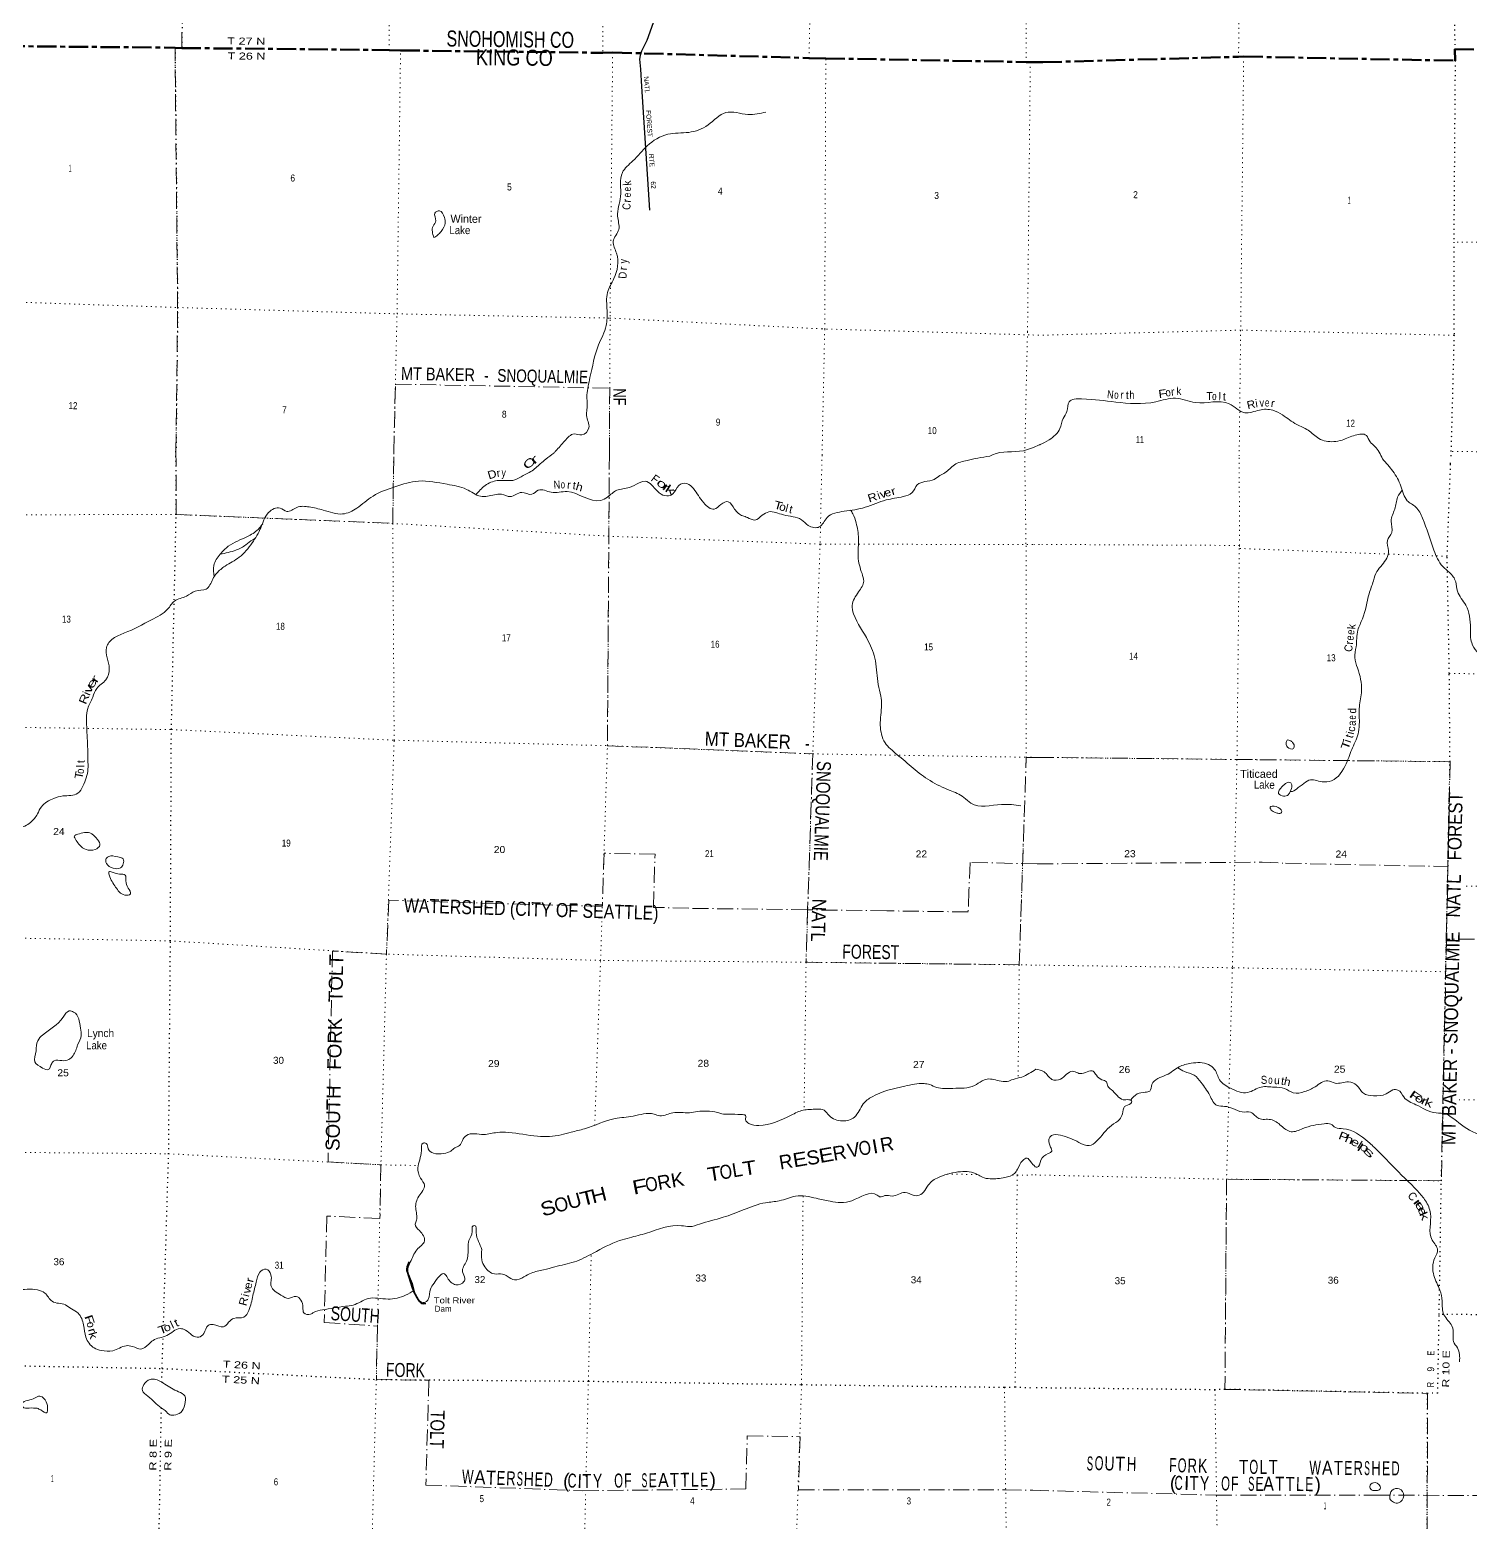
# Model space of a CAD drawing. Header units: feet. Extents: x -248627 to 3, y 0 to 184934.
# Drawn here: x -180004 to -144016, y 65658 to 102951 of the extents above; entities that cross this region are included whole.
import ezdxf
from ezdxf.enums import TextEntityAlignment as Align

# ---------------------------------------------------------------- set-up
doc = ezdxf.new("R2010")
doc.units = ezdxf.units.FT
doc.header["$LTSCALE"] = 80
for name, pattern in [('DOT_DASHED', [7.7, 5, -1.2, 0.3, -1.2]), ('DOTTED', [1.5, 0.3, -1.2]), ('LONG_DASH_SHORT_DASH', [9.9, 6, -1.2, 1.5, -1.2])]:
    doc.linetypes.add(name, pattern=pattern)
for name, color, linetype, lineweight in [('11', 7, 'LONG_DASH_SHORT_DASH', 60), ('29', 7, 'Continuous', 25), ('30', 7, 'Continuous', 13), ('39', 7, 'Continuous', 13), ('41', 7, 'Continuous', 13), ('42', 7, 'Continuous', 25), ('44', 7, 'DOT_DASHED', 13), ('6', 7, 'DOTTED', 25), ('7', 7, 'DOTTED', 13)]:
    doc.layers.add(name, color=color, linetype=linetype, lineweight=lineweight)
doc.layers.add('12', color=7, linetype='Continuous')

msp = doc.modelspace()

# ---------------------------------------------------------------- linework, layer by layer
at = {"layer": '11'}
for points in [[(-185631.5, 102551.36), (-181591.66, 102565.33), (-181403.19, 102552.95), (-176375.98, 102503.39), (-176208.43, 102496.48), (-171029.37, 102445.43), (-170741.37, 102437.33), (-165688.03, 102376.99), (-165441.86, 102385.08), (-160535.51, 102247.3), (-160116.6, 102237.91), (-155110.53, 102146.48), (-155005.8, 102145.45), (-154694.67, 102141.11)], [(-154694.67, 102141.11), (-149800.83, 102278.96), (-149674.48, 102282.89), (-144390.8, 102180.65), (-144399.48, 102468.93), (-138668.28, 102388.23), (-138336.82, 102369.05), (-133321.17, 102327.25), (-133015.89, 102329.31), (-127974.03, 102271.51), (-127410.9, 102265.64), (-123753.78, 102369.99)]]:
    msp.add_lwpolyline(points, dxfattribs=at)
at = {"layer": '29'}
msp.add_lwpolyline([(-164429.28, 103123.56), (-164590.41, 102686.5), (-164721.93, 102416.73), (-164752.89, 102307.81), (-164766.91, 102220.39), (-164748.65, 101967.68), (-164719.42, 101532.71), (-164519.27, 98445.73)], dxfattribs=at)
at = {"layer": '39'}
for points in [[(-161609.98, 100895.61), (-162060.62, 100836.93), (-162615.51, 100884.48), (-163056.83, 100573.25), (-163539.46, 100388.65), (-164063.37, 100341.22), (-164577.9, 100051.74), (-164935.71, 99676.56), (-165198.89, 99384.61), (-165243.5, 98785.44), (-165319.06, 98291.76), (-165289.12, 97965.36), (-165426.66, 97661.65), (-165344.21, 97366.29), (-165409.92, 96735.76), (-165568.6, 96390.18), (-165581.13, 95937.96), (-165603.79, 95559.48), (-165794.51, 95077.46), (-166007.71, 94259.03), (-166082.98, 93828.47), (-166084.65, 93460.3), (-166095.79, 93313.14), (-166034.34, 93007.47), (-166213.2, 92830.4), (-166401.62, 92853.29), (-166638.09, 92676.79), (-166864.41, 92426.55), (-166914.61, 92373.04)], [(-169909.01, 97758.43), (-169928.67, 98042.65), (-169859.97, 98178.73), (-169885.3, 98368.33), (-169769.8, 98430.31), (-169644.89, 98260.77), (-169624.56, 98123.81), (-169730.25, 97914.46), (-169814.47, 97820.62), (-169909.01, 97758.43)], [(-154760.45, 92585.16), (-154535.9, 92705.95), (-154265.84, 92988.43), (-154185.28, 93239.09), (-154089.4, 93416.24), (-154035.23, 93656.7), (-153724.24, 93726.81), (-152872.09, 93649.81), (-151872.03, 93655.11), (-151376.71, 93744.26), (-150877.4, 93634.26), (-150035.47, 93604.53), (-149647.42, 93380.42), (-149278.55, 93449.93), (-148946.98, 93446.47), (-148705.63, 93328.68), (-148349.26, 93089.18), (-148065.97, 92944.76), (-147793.61, 92737.57), (-147425.67, 92660.38), (-147214.89, 92700.1), (-146887.78, 92822.44), (-146608.88, 92814.3), (-146515.15, 92656.13), (-146394.85, 92539.6), (-146206.32, 92229.57)], [(-156014.67, 92294.77), (-155951.23, 92330.11), (-155174.77, 92433.53), (-154782.29, 92576.32), (-154760.45, 92585.16)], [(-168863.27, 91330.1), (-168625.61, 91562.22), (-168325.64, 91688.11), (-167882.37, 91705.44), (-167677.07, 91812.92), (-167483.83, 91912.3), (-167248.48, 92106.61), (-167111.71, 92221.98), (-166914.61, 92373.04)], [(-161708.53, 90822.24), (-161539.44, 90905.41), (-161176.58, 90829.72), (-160722.95, 90707.87), (-160553.39, 90565.08), (-160279.27, 90529.51), (-160084.3, 90764.06), (-159655.43, 90918.55), (-159131.74, 91018.81), (-158604.18, 91201.81), (-158181.21, 91287.68), (-157957.75, 91385.12), (-157829.2, 91581.17), (-157641.97, 91662.37), (-157406.33, 91715.46), (-157267.5, 91816.71), (-157138.68, 91883.63), (-156903.34, 92081.98), (-156583.18, 92191.79), (-156313.3, 92251.02), (-156014.67, 92294.77)], [(-146206.32, 92229.57), (-145946.67, 91920.86), (-145745.77, 91545.6), (-145587.17, 91184.49), (-145373.79, 91024.98), (-145204.96, 90750.57), (-144920.16, 89947.74), (-144701.17, 89542.22), (-144528.1, 89386.78), (-144377.32, 89160.78), (-144331.39, 88920.78), (-144122.38, 88573.74), (-144008.5, 88000.96), (-143976.91, 87629.91), (-143665.19, 87230.34), (-143461.93, 87046.63), (-143282.95, 86808.51), (-143021.71, 86362.62), (-142883.15, 86068.08), (-142766.54, 85896.56), (-142506.98, 85636.18), (-142148.52, 85452.32), (-141804.21, 85242.26), (-141439.94, 84921.28), (-141037.39, 84594.21), (-140564.44, 84180.36), (-140206.26, 83835.19), (-140077.56, 83663.66), (-139876.35, 83463.83), (-139703.23, 83334.6), (-139421.26, 83209.29), (-139068.58, 83168.61), (-138816.53, 83222.8)], [(-185441.67, 81085.67), (-185267.77, 81050.62), (-184804.23, 81009.5), (-184413.35, 81028.7), (-184095.4, 81229.29), (-183882.22, 81425.57), (-183449.49, 81660.76), (-183302.58, 81749.93), (-183128.19, 82190.21), (-182917.2, 82467.18), (-182474.7, 82853.71), (-182086.04, 82967.74), (-181354.97, 83149.26), (-181024.64, 83212.69), (-180655.65, 83096.67), (-180280.68, 83010.93), (-179988.77, 83140.83), (-179813.92, 83357.18), (-179715.56, 83534.98), (-179401.65, 83743.63), (-179180.13, 83804.75), (-178805.48, 83872.34), (-178676.89, 84050.22), (-178552.86, 84478.27), (-178553.33, 84706.25), (-178557.92, 84972.54), (-178583.27, 85531.33), (-178587.76, 85751.22), (-178556.03, 85991.39), (-178433.7, 86274.17), (-178333.41, 86492.33), (-178104.16, 86710.84), (-178018.09, 86985.45), (-178073.06, 87257.67), (-178089.72, 87513.85), (-177924.96, 87740.25), (-177637.11, 87878.22), (-176966.79, 88206.86), (-176560.32, 88474.26), (-176387.45, 88676.48), (-176091.5, 88798.32), (-175870.12, 88926.02), (-175598.19, 88973.16), (-175433.48, 89221.75), (-175333.05, 89373.34), (-175123.86, 89551.44), (-174771.69, 89770.28), (-174448.02, 90130.27), (-174231.2, 90510.14), (-174038.55, 90887.93), (-173750.64, 91001.69), (-173583.21, 90915.39), (-173333.56, 91016.93), (-173025.29, 91027.85), (-172672.5, 90950.12), (-172188.69, 90852.56), (-171834.35, 90996.75), (-171427.95, 91300.47), (-170880.35, 91531.94), (-170292.27, 91674.75), (-169578.78, 91593.95), (-169094.92, 91468.15), (-168741.93, 91297.61), (-168393.41, 91332.85), (-168220.15, 91347.43), (-168000.38, 91285.48), (-167714.47, 91393.18), (-167460.48, 91343.42), (-167299.49, 91444.73), (-166981.01, 91395.15), (-166578.04, 91410.36), (-165739.34, 91192.71), (-165572.27, 91275.87), (-165336.86, 91443.96), (-165020.65, 91515.42), (-164583.7, 91659.84), (-164436.36, 91543.22), (-164089.27, 91304.07), (-163936.24, 91354.92), (-163789.58, 91563.12), (-163584.15, 91612.09), (-163422.68, 91485.42), (-163166.03, 91131.03), (-162905.76, 90970.33), (-162734.73, 91089.82), (-162551.51, 91158.91), (-162397.99, 90975.73), (-162188.07, 90804.81), (-162075.14, 90764.76), (-161889.63, 90700.7), (-161708.53, 90822.24)], [(-145705.94, 91458.49), (-145826.88, 91271.44), (-145899.98, 90973.09), (-145991.22, 90672.73), (-145973.58, 90390.41), (-146084.79, 90192.91), (-146055.01, 89934.78), (-146214.87, 89584.08), (-146346.19, 89416.85), (-146431.26, 89185.05), (-146540.69, 88856.48), (-146705.06, 88233.57), (-146820.47, 87947.36), (-146865.55, 87530), (-146900.29, 87261.85), (-146830.2, 87005.7), (-146730.43, 86436.96), (-146783.55, 86035.74), (-146784.23, 85650.61), (-146805.99, 85411.06), (-146867.66, 85205.06), (-146954.68, 85011.57), (-147112.61, 84612.48), (-147478.21, 84185.37), (-147716.1, 84161.41), (-148044.59, 84198.04), (-148210.08, 84085.29), (-148313, 84014.82), (-148456.28, 83920.19), (-148512.73, 83914.2)], [(-155239.22, 83562.48), (-155726.92, 83593.44), (-156488.65, 83623.68), (-156666.28, 83770.48), (-157011.21, 83943.05), (-157511.45, 84187.85), (-158338.99, 84845.35), (-158635.8, 85137.09), (-158753.6, 85576.59), (-158724.42, 86079.03), (-158741.01, 86302.92), (-158804.08, 86589.24), (-158877.87, 87184.21), (-159054.21, 87678.02), (-159420.35, 88356.94), (-159457.06, 88568.68), (-159294.56, 88910.08), (-159168.17, 89172.69), (-159210.88, 89362.22), (-159308.48, 89783.62), (-159297.36, 90243.64), (-159358.62, 90630.84), (-159441.71, 90858.6), (-159494.69, 90949.55)], [(-175394.25, 89280.97), (-175405.99, 89564.8), (-175247.4, 89849.7), (-175046.3, 90043.92), (-174569.26, 90287.31), (-174301.63, 90465.57), (-174184.61, 90606.94)], [(-175248.89, 89847.88), (-174852.66, 89949.62), (-174605.09, 90081.42), (-174436.1, 90208.98), (-174384.34, 90236.9)], [(-148492.58, 85182.2), (-148587.04, 85200.76), (-148615.41, 85120.13), (-148577.27, 85027.34), (-148432.21, 84988.88), (-148415.92, 85085.65), (-148442.04, 85132.05), (-148492.58, 85182.2)], [(-148512.08, 83914.27), (-148468.12, 84065.39), (-148500.25, 84131.96), (-148714.07, 84041.44), (-148801.06, 83864.08), (-148678.22, 83801.45), (-148555.19, 83839.64), (-148512.73, 83914.2)], [(-148880.51, 83392.32), (-148985.22, 83452.92), (-149013.31, 83527.55), (-148960.86, 83551.7), (-148773.51, 83491.01), (-148723.24, 83422.4), (-148745.5, 83372.02), (-148797.91, 83368.04), (-148880.51, 83392.32)], [(-178843.31, 82694.01), (-178889.89, 82804.85), (-178801.32, 82849.47), (-178505.19, 82884.56), (-178309.37, 82713.6), (-178252.67, 82580.6), (-178373.34, 82467.29), (-178597.01, 82468.71), (-178758.43, 82575.2), (-178843.31, 82694.01)], [(-178094.8, 82244.1), (-178028.41, 82294.72), (-177808.75, 82283.2), (-177673.63, 82231.11), (-177671.35, 82106.03), (-177739.66, 82011.02), (-177925.03, 82002.45), (-178086.46, 82115), (-178106.78, 82191.61), (-178094.8, 82244.1)], [(-177763.5, 81847.54), (-177618.38, 81827.76), (-177601.96, 81684.56), (-177547.18, 81505.15), (-177490.44, 81356), (-177629.42, 81329.4), (-177859.55, 81528.52), (-178021.4, 81836.76), (-178027.6, 81909.37), (-177949, 81901.51), (-177763.5, 81847.54)], [(-178810.43, 77583.74), (-178720.24, 77816), (-178736.75, 77999.55), (-178908.88, 78406.62), (-179017.74, 78432.56), (-179172.57, 78274.78), (-179683.45, 77831.57), (-179806.07, 77690.01), (-179849.87, 77435.69), (-179879.53, 77163.24), (-179683.74, 77006.4), (-179542.61, 76966.43), (-179456.28, 77120), (-179393.96, 77186.74), (-179206.57, 77191.28), (-179031.32, 77217.98), (-178924.73, 77319.14), (-178810.43, 77583.74)], [(-154869.45, 76977.66), (-155218.96, 76781.68), (-155436.46, 76722.59), (-155581.43, 76671.76), (-155787, 76687.35), (-156127.6, 76720.73), (-156208.13, 76686.21), (-156401.33, 76568.68), (-156941.21, 76498.63), (-157344.26, 76521.76), (-157519.71, 76591.9), (-157656.79, 76617.76), (-158144.28, 76551.89), (-158959.81, 76289.43), (-159181.09, 76109.28), (-159400.03, 75777.82), (-159702.09, 75684.2), (-160030.81, 75816.47), (-160156.02, 75951.31), (-160325.35, 75981.12), (-160526.83, 75970.49), (-160679.93, 75951.92), (-160981.92, 75828.04), (-161787.4, 75573.68), (-162037.36, 75621.43), (-162120.18, 75718.05), (-162122.4, 75818.92), (-162225.22, 75844.87), (-162533.53, 75852.11), (-162712.9, 75863.73), (-162817.74, 75895.73), (-163091.86, 75929.29), (-163315.51, 75922.64), (-163522.99, 75889.8), (-163940.09, 75888.68), (-164089.11, 75841.87), (-164262.34, 75815.18), (-164407.51, 75855.14), (-164931.31, 75805.31), (-165382.54, 75741.55), (-166141.67, 75489.34), (-166475.98, 75401.69), (-166729.73, 75334.43), (-167318.05, 75302.58), (-168047.68, 75399.48), (-168329.78, 75396.7), (-168662.16, 75347.39), (-169097.35, 75322.01), (-169193.81, 75198.68), (-169270.1, 75067.34), (-169382.83, 75012.56), (-169481.4, 74931.6), (-169660.61, 74872.61), (-169920.56, 74879.98), (-170049.75, 74986.56), (-170100.41, 75123.61), (-170179.01, 75129.45), (-170220.94, 74945.75), (-170308.69, 74513.77), (-170243.67, 74255.7), (-170140.53, 74076.42), (-170285.03, 73801.65), (-170363.01, 73508.9), (-170344.23, 73202.29), (-170374.25, 73105.37), (-170267.11, 72942.24), (-170141.65, 72688.37), (-170334.62, 72463.9), (-170497.19, 72154.79), (-170563.2, 71989.92), (-170493.9, 71740.31), (-170408.44, 71490.71), (-170246.74, 71171.77), (-170108.22, 71161.2), (-170051.93, 71223.9), (-169992.03, 71482.3), (-169903.67, 71629.81), (-169642.21, 71860.51), (-169569.46, 71763.87), (-169357.52, 71590.93), (-169156.19, 71672.18), (-169132.16, 71744.87), (-169192.97, 71916.2), (-169094.79, 72178.74), (-169053.18, 72517.79), (-169033.4, 72693.37), (-168953.27, 72917.52), (-168929.39, 73058.81), (-168891.12, 73069.01), (-168850.45, 72893.59), (-168791.55, 72669.81), (-168710.54, 72474.33)], [(-154870.43, 76977.11), (-154660.89, 76911.33), (-154465.7, 76723.61), (-154247.99, 76731.45), (-153949.33, 76924.73), (-153882.84, 76910.54), (-153759.96, 76866.06), (-153431.3, 76924.2), (-153354.88, 76825.32), (-153216, 76714.27), (-153103.21, 76661.73), (-153069.14, 76550.79), (-152986.64, 76472.07), (-152684.74, 76215.67), (-152545.66, 76213.52), (-152467.13, 76171.09), (-152495.44, 76116.68), (-152648.76, 76046.26), (-152703.52, 75858.78), (-152778.34, 75719.73), (-152974.13, 75572.73), (-153353.78, 75175.88), (-153531.35, 75067.17), (-153789.21, 75148.09), (-154252.5, 75326), (-154474.24, 75320.18), (-154540.94, 75219.43), (-154498.94, 75029.84), (-154468.89, 74926.97), (-154561.72, 74866.57), (-154741.41, 74701.41), (-154838.46, 74530.11), (-154884.47, 74538.22)], [(-152505.82, 76198.45), (-152331.75, 76358.48), (-152136.15, 76400.63), (-152021.2, 76430.76), (-151968.5, 76594.03), (-151607.27, 76833.62), (-151290.46, 77032.93), (-150983.91, 77127.39), (-150554.63, 77092.67), (-150401.65, 76971.53), (-150277.13, 76715.32), (-150005.4, 76501.3), (-149572.21, 76396.01), (-149235.36, 76530.77), (-148910.84, 76526.4), (-148652.88, 76497.91), (-148435.39, 76384.77), (-148151.12, 76418.76), (-147886.85, 76539.48), (-147574.16, 76686.36), (-147388.82, 76627.69), (-147054.16, 76663.65), (-146852.74, 76578.76), (-146681.76, 76376.94), (-146427.9, 76312.15), (-146117.4, 76360.23), (-145943.88, 76458.86), (-145818.91, 76456.72), (-145674.09, 76283.16), (-145372.08, 76089.27), (-144866.24, 75886.79), (-144617.87, 75856.01), (-144558.73, 75825.25), (-144030.77, 75454.75), (-143758.9, 75317.36), (-143561.62, 75169.96), (-143076.2, 74965.81), (-142904.85, 74975.71), (-142662.65, 75156.95), (-142501.27, 75225.34), (-142227.45, 75049.63), (-141989.66, 75019.15), (-141751.94, 74942.28), (-141391.2, 74907.63), (-141195.56, 74973.98), (-141060.36, 75056.51), (-140697.58, 75035.98), (-140248.14, 75005.28), (-140054.73, 74950.64), (-139744.31, 74952.34), (-139564.96, 74927.96), (-139339.24, 74909.58), (-139029.1, 74751.99), (-138767.32, 74606.54), (-138600.5, 74338.18), (-138256.06, 74198.7), (-137939.94, 74008.83), (-137621.78, 73829.05), (-137287.2, 73818.63), (-136835.77, 73771.79), (-136525.47, 73706.95), (-136023.69, 73635.86), (-135858.52, 73569.15), (-135523.74, 73669.63), (-135259.58, 73729.86), (-135060.06, 73711.51), (-134945.29, 73642.83), (-134771.86, 73689.03), (-134485.49, 73771.42), (-134403.03, 73664.46), (-134234, 73502.98), (-134016.23, 73545.1), (-133796.48, 73571.09), (-133449.93, 73488.06), (-133292.49, 73610.91), (-133183.54, 73669.27), (-132933.69, 73612.56), (-132871.28, 73570.15), (-132548.82, 73543.61), (-132296.71, 73632.08), (-132091.01, 73684.29), (-131931.77, 73686.15), (-131663.4, 73849.21), (-131195.65, 73909.22), (-130802.47, 73977.38), (-130570.9, 73848.1), (-130215.06, 73323.46), (-130284.31, 72918.23), (-130381.39, 72730.8), (-130407.85, 72589.68), (-130283.12, 72450.42)], [(-144278.89, 69667.85), (-144330.69, 70012.71), (-144433.2, 70174.13), (-144441.01, 70317.3), (-144470.81, 70561.32), (-144671.88, 70839.79), (-144715.62, 71182.63), (-144771.57, 71454.91), (-144922.1, 71820.03), (-144899.15, 72261.61), (-144828.25, 72459.15), (-144964.87, 72707.31), (-145006.02, 73374.79), (-145130.43, 73687.46), (-145325.53, 73927.61), (-145971.41, 74575.54), (-146313.45, 74930.78), (-146562.98, 75162.93), (-147191.29, 75490.23), (-147380.71, 75518.65), (-147495.46, 75601.44), (-147662.74, 75613.71), (-148195.09, 75495.28), (-148491.54, 75414.92), (-148737.18, 75564.39), (-149000.96, 75719.92), (-149295.21, 75744.42), (-149397.87, 75823.16), (-149500.53, 75899.89), (-149712.16, 75908.17), (-149941.79, 75995.11), (-150151.33, 76047.75), (-150334.72, 76070.12), (-150523.75, 76322.37), (-150738.85, 76647.23), (-150911.87, 76828.88), (-151153.59, 76919.87), (-151322.83, 77013.47)], [(-168710.54, 72474.33), (-168714.02, 72214.06), (-168633.05, 72034.72), (-168396.93, 71861.85), (-168197.43, 71856.33), (-168074.4, 71804.21), (-167890.84, 71711.89), (-167657.26, 71789.19), (-167476.11, 71882.48), (-167167.98, 71961.99), (-166886.04, 72039.41), (-166398.66, 72161.78), (-165927.61, 72380.93), (-165267.34, 72693.41), (-165017.63, 72766.71), (-164596.73, 72880.82), (-163718.57, 73066.78), (-163519.04, 73043.1), (-163267.29, 73106.32), (-162683.29, 73275.35), (-162177.91, 73460.3), (-161620.13, 73641.36), (-161277.68, 73688.68), (-160872.9, 73802.75), (-160352.91, 73751.69), (-160010.2, 73675.95), (-159462.15, 73691.55), (-158829.73, 73830.44), (-158755.08, 73784.24), (-158644.32, 73816.81), (-158458.91, 73805.21), (-158132.68, 73898.89), (-157935.06, 73828.81), (-157781.91, 73825.19), (-157528.63, 74116.39), (-157263.01, 74290.61), (-156749.44, 74415.06), (-156326.15, 74349.62), (-156203.08, 74275.3), (-156011.58, 74239.5), (-155638.87, 74272.78), (-155401.31, 74372.28), (-155322.95, 74481.44), (-155196.46, 74699.67), (-155087.76, 74752.42), (-154996.91, 74667.93), (-154884.47, 74538.22)], [(-183383.44, 71299.01), (-183081.34, 71374.47), (-182849.58, 71356.93), (-182661.91, 71224.28), (-182482.51, 71196.52), (-182087.64, 71229.86), (-181636.13, 71160.46), (-181301.67, 71175.48), (-180985.62, 71323.61), (-180596.9, 71409.39), (-180073.14, 71479.4), (-179809.14, 71459.93), (-179627.63, 71383.75), (-179449.87, 71178.45), (-179115.19, 71086.54), (-178965.87, 70988.08), (-178800.41, 70879.58), (-178660.76, 70585.4), (-178605.72, 70280.91), (-178397.6, 70011.12), (-178218.14, 69949.06), (-177931.99, 69939.74), (-177597.76, 70065.73), (-177438.53, 70048), (-177228.83, 69981.98), (-177033.64, 70105.58), (-176925.02, 70200.69), (-176580.71, 70322.67), (-176250.61, 70495.04), (-176111.5, 70457.09), (-175952.04, 70330.41), (-175780.66, 70278.42), (-175657.94, 70371.55), (-175549.55, 70573.6), (-175424.67, 70596.12), (-175162.6, 70540.34), (-175035.88, 70651.64), (-174905.12, 70750.85), (-174659.35, 70781.78), (-174530.74, 70949.57), (-174430.77, 71321.07), (-174348.85, 71654.18), (-174254.67, 71904.6), (-174101.68, 71977.64), (-173978.47, 71838.76), (-173973.84, 71552.29), (-173729.57, 71333.04), (-173537.97, 71250.84), (-173350.67, 71299.76), (-173231.59, 71207.28), (-173178.82, 71023.82), (-173158.39, 70888.71), (-172987.04, 70854.87), (-172914.59, 70899.45), (-172689.04, 70960.58), (-172405.03, 71011.78), (-172118.98, 71052.9)], [(-172118.98, 71052.9), (-171925.6, 71081.67), (-171551.15, 71244.07), (-171053.42, 71233.31), (-170616.36, 71329.31), (-170392.96, 71459.03)], [(-176407.89, 68331.58), (-176232.12, 68400.92), (-176133.79, 68594.86), (-176132.22, 68810.74), (-176285.59, 68915.24), (-176628.53, 69103.96), (-176888.74, 69232.38), (-176999.55, 69224.02), (-177156.45, 69096.49), (-177190.4, 68949.12), (-177055.09, 68804.23), (-176722.01, 68516.62), (-176621.11, 68446.28), (-176502, 68337.65), (-176407.89, 68331.58)], [(-179819.06, 68502.24), (-180018.56, 68509.77), (-180179.83, 68541.62), (-180180.05, 68646.53), (-180000.85, 68711.57), (-179726.99, 68801.07), (-179622.02, 68710.57), (-179559.15, 68515.04), (-179585.08, 68391.9), (-179730.31, 68462.12), (-179819.06, 68502.24)], [(-146328.5, 66451.71), (-146479.64, 66467.99), (-146523.85, 66548.69), (-146428.94, 66643.37), (-146267.83, 66560.53), (-146259.89, 66491.97), (-146328.5, 66451.71)], [(-146026.53, 66237.66), (-145963.65, 66455.37), (-145788.22, 66493.5), (-145675.66, 66315.94), (-145802.96, 66140.64), (-145929.92, 66154.89), (-146026.53, 66237.66)]]:
    msp.add_spline(points, degree=3, dxfattribs=at)
at = {"layer": '42', "lineweight": 35}
msp.add_lwpolyline([(-170522.79, 72166.71), (-170578.23, 72037.29), (-170585.15, 71984.13), (-170583.99, 71943.69), (-170571.29, 71900.93), (-170451.18, 71531.14), (-170406.13, 71414.44), (-170303.34, 71221.45), (-170279.08, 71181.01), (-170252.53, 71152.11), (-170208.64, 71122.07), (-170177.45, 71113.99), (-170107, 71122.07)], dxfattribs=at)
at = {"layer": '44'}
for points in [[(-176352.75, 92444.98), (-176311.21, 96012.18), (-176375.98, 102503.39), (-176208.43, 102496.48), (-176137.15, 107813.42), (-176186.81, 113021.1), (-176104.64, 118427.35), (-170852.33, 118359.79), (-170752.88, 118348.29), (-165532.33, 118207.41), (-165508, 123561.63), (-160158.18, 123498.3), (-160208.58, 119625.1), (-158819.45, 119622.42), (-158835.71, 118138.27), (-160227.68, 118134.08), (-160414.24, 112802.5), (-154999.28, 112801.71), (-154961.27, 115640.62), (-154601.81, 115641.39)], [(-170910.83, 92403.01), (-170869.3, 94096.65), (-165513.83, 93995.28), (-165523.07, 92362.73)], [(-176352.75, 92444.98), (-176347.53, 90840.42), (-170935.5, 90616.16), (-170910.83, 92403.01)], [(-165523.07, 92362.73), (-165571.5, 85061.58), (-160440.07, 84856.88), (-160569.02, 80975.1), (-160608.74, 79650.25), (-155283.73, 79586.3), (-155107.07, 84770.73), (-154814.15, 84770.1)], [(-154814.15, 84770.1), (-144518.72, 84661.67), (-144572.77, 82040.37), (-144610.08, 80230.74)], [(-154832.47, 82106.59), (-156510.71, 82145.85), (-156538.26, 81444.87), (-156555.7, 80906.96), (-158594.65, 80934.91), (-160579.31, 80959.5), (-163534.12, 80997.86), (-164423.48, 81021.74), (-164382.26, 82351.45), (-165654.24, 82372.63), (-165701.4, 81047.11), (-168327.21, 81117.7), (-171035.27, 81200.41), (-171093.04, 79852.96), (-172440.13, 79930.43), (-172498.42, 77351.07), (-172551.49, 74658.68), (-171232.42, 74587.94), (-171255.78, 73247.72), (-172583.2, 73306.56), (-172647.48, 70648.72), (-171316.79, 70559.55), (-171346.08, 69223.5), (-170033.76, 69205.35), (-170109.16, 66586.09), (-166188.52, 66441.32), (-162116.12, 66488.4), (-162077.06, 67812.11), (-160758.7, 67793.82), (-160797.86, 66466.07), (-158162.29, 66463.79), (-155627.28, 66465.99), (-154940.12, 66453.08)], [(-154832.47, 82106.59), (-149211.82, 82149.7), (-148628.06, 82126.62), (-144572.77, 82040.37)], [(-144610.08, 80230.74), (-144734.63, 74190.02), (-150102.75, 74227.14), (-150142.27, 68976.88), (-145080.77, 68876.67), (-145107.54, 58351.71), (-150413, 58426.85), (-150468.9, 53175.81), (-155031.47, 53171.62)], [(-154940.12, 66453.08), (-150370.29, 66333.51), (-146423.35, 66334.35), (-142398.25, 66317.32), (-141447.26, 66318.33), (-141437.82, 67630.56), (-140113.83, 67643.42), (-140132.28, 68975.74), (-130847.13, 68931.01), (-130843.51, 70789.71), (-127938.18, 70791.56), (-127912.67, 74782.73), (-129248.46, 74782.23), (-129252.98, 76131.94), (-130577.64, 76139.04), (-130544.92, 80101.16), (-133229.93, 80130.69), (-138570.06, 80174.97), (-142062.81, 80212.41), (-144610.08, 80230.74)]]:
    msp.add_lwpolyline(points, dxfattribs=at)
at = {"layer": '6'}
for points in [[(-175955.53, 130891), (-175977.8, 129056.13), (-176025.03, 123723.84), (-176104.64, 118427.35), (-176186.81, 113021.1), (-176137.15, 107813.42), (-176208.43, 102496.48)], [(-144301.63, 115930.48), (-144353.36, 112932.05), (-144447.56, 107516.84), (-144399.48, 102468.93)], [(-176375.98, 102503.39), (-176311.21, 96012.18), (-176352.46, 92444.99)], [(-144390.8, 102180.65), (-144425.16, 97648.7), (-144419.07, 95316.99), (-144500.8, 92217.9)], [(-176662.91, 70654.98), (-176535.81, 74856.13), (-176490.54, 80178.45), (-176467.37, 85464.39), (-176347.53, 90840.42), (-176352.75, 92444.98)], [(-144824.53, 68877.96), (-144790.8, 70845.96), (-144734.63, 74190.02), (-144688.51, 76237.8), (-144626.43, 79413.61), (-144578.26, 81569.13), (-144518.72, 84661.67), (-144536.6, 86866.25), (-144589.86, 89794.16), (-144504.94, 92109.3), (-144500.8, 92217.9)], [(-123927.54, 70789.34), (-124184.67, 70785), (-127938.18, 70791.56), (-129539.17, 70790.54), (-133313.59, 70806.07), (-134855.59, 70803.61), (-138661.17, 70815.54), (-140132.6, 70827.12), (-144790.8, 70845.96)], [(-176704.27, 69149.71), (-176697.87, 69499.21), (-176672.9, 70324.52)], [(-185903.74, 69566.74), (-182049.96, 69597.8), (-176697.87, 69499.21), (-171346.08, 69223.5), (-166047.85, 69180.84), (-160721.98, 69096.31), (-155650.04, 69029.25), (-155384.09, 69040.05), (-154922.51, 69014.23)], [(-144824.53, 68877.96), (-145080.77, 68876.67), (-150142.27, 68976.88), (-150391.84, 68964.63), (-154922.51, 69014.23)], [(-145246.91, 46336.27), (-145229.23, 47738.03), (-145168.31, 53048.2), (-145107.54, 58351.71), (-145094.31, 63552.23), (-145093.99, 63678.02), (-145080.77, 68876.67)], [(-177117.25, 46564.08), (-177116.62, 48166.95), (-176966.62, 53513.75), (-176852.87, 58848.36), (-176795.52, 64170.7), (-176716.05, 68507.2)]]:
    msp.add_lwpolyline(points, dxfattribs=at)
at = {"layer": '7'}
for p, q in [((-138437.9, 92362.35), (-144495.6, 92415.01)), ((-149777.74, 90065.6), (-154777.54, 90091.55)), ((-144589.86, 89794.16), (-149785.93, 89991)), ((-144537.52, 81557.47), (-144582.72, 81557.99)), ((-144686.54, 76211.75), (-144636.68, 76211.63)), ((-157086.2, 74357.16), (-156315.65, 74345.28))]:
    msp.add_line(p, q, dxfattribs=at)
for points in [[(-165471.24, 124882.35), (-165508, 123561.63), (-165532.33, 118207.41), (-165614.18, 112869.54), (-165663.76, 107720.7), (-165688.03, 102376.99)], [(-154783.12, 124406.86), (-154802.29, 123434.39), (-154927.97, 118123.91), (-154999.28, 112801.71), (-155080.73, 107553.25), (-155110.53, 102146.48)], [(-160535.51, 102247.3), (-160416.61, 107668.97), (-160414.24, 112802.5), (-160227.68, 118134.08), (-160162.95, 123170.32)], [(-171029.37, 102445.43), (-170994.78, 107752.21), (-170908.24, 112969.06), (-170856.88, 117921.29)], [(-149603.58, 117686.19), (-149732.08, 112988.12), (-149771.42, 107680.75), (-149800.83, 102278.96)], [(-170910.83, 92403.01), (-170828.89, 95852.94), (-170741.37, 102437.33)], [(-165441.86, 102385.08), (-165505.15, 95822.16), (-165523.07, 92362.73)], [(-160209.75, 92324.26), (-160142.09, 95474.08), (-160116.6, 102237.91)], [(-149674.48, 102282.89), (-149749.95, 95445.91), (-149786.64, 92252.47)], [(-155005.8, 102145.45), (-155075.14, 95403.76), (-155146.22, 92288.79)], [(-127452.37, 97445.59), (-133036.17, 97529.99), (-138319.57, 97582.28), (-144425.16, 97648.7)], [(-185684.04, 96186.13), (-181657.28, 96191.11), (-176311.21, 96012.18), (-170828.89, 95852.94), (-165508.67, 95747.89), (-160216.36, 95477.6), (-154741.59, 95319.78)], [(-144419.07, 95316.99), (-149749.95, 95445.91), (-154741.59, 95319.78)], [(-170910.83, 92403.01), (-170935.5, 90616.16), (-170901.3, 85182.78), (-171093.04, 79852.96), (-171232.42, 74587.94), (-171310.48, 70903.69)], [(-165701.46, 81005.57), (-165571.5, 85061.58), (-165535.22, 90295.96), (-165523.07, 92362.73)], [(-160209.75, 92324.26), (-160258.22, 90099.83), (-160440.07, 84856.88), (-160608.74, 79650.25), (-160658.05, 75956.59)], [(-155146.22, 92288.79), (-155112.71, 90056.2), (-155107.07, 84770.73), (-155283.73, 79586.3), (-155310.16, 76749.66)], [(-149786.64, 92252.47), (-149777.74, 90065.6), (-149785.93, 89991), (-149841.29, 84717.26), (-149955.71, 79511.78), (-150102.75, 74227.14), (-150142.27, 68976.88)], [(-154777.54, 90091.55), (-154944.59, 90085.88), (-160258.22, 90099.83), (-165536.38, 90297.12), (-170935.5, 90616.16), (-176347.53, 90840.42), (-181709.59, 90828.97), (-185133.39, 90888.15)], [(-144536.6, 86866.25), (-138517.89, 86807.71), (-133168.36, 86763.96), (-132236.92, 86757.02)], [(-185771.63, 85574.66), (-181791.2, 85540.86), (-176467.37, 85464.39), (-170907.38, 85198.91), (-165571.5, 85061.58), (-160440.07, 84856.88), (-155118.84, 84773.31), (-154814.15, 84770.1)], [(-154814.15, 84770.1), (-149836.56, 84717.26), (-144518.72, 84661.67)], [(-123869, 81428.03), (-127866.52, 81423.1), (-133220.12, 81450.72), (-138569.66, 81488.41), (-144185.51, 81553.39)], [(-165890.99, 75571.25), (-165743.45, 79694.9), (-165712.26, 80668.33)], [(-154849.86, 79577.36), (-155283.73, 79586.3), (-160608.74, 79650.25), (-165743.45, 79694.9), (-171093.04, 79852.96), (-176494.59, 80184.49), (-181820.47, 80279.11), (-185815.64, 80241.73)], [(-144626.46, 79412.05), (-149955.71, 79511.78), (-154849.86, 79577.36)], [(-144293.69, 76210.82), (-138611.34, 76177.18), (-133273.87, 76153.61), (-127924.31, 76123.98), (-123898.27, 76108.71)], [(-185860.1, 74853.82), (-181918.03, 74912.27), (-176537.84, 74864.2), (-171232.42, 74587.94), (-170287.3, 74568.91)], [(-155454.3, 74331.98), (-155332.71, 74330.1), (-154885.92, 74335.21)], [(-155331.42, 74468.03), (-155332.71, 74330.1), (-155384.09, 69040.05)], [(-154885.92, 74335.21), (-150102.75, 74227.14), (-144734.63, 74190.02)], [(-160683.66, 73800.52), (-160721.98, 69096.31), (-160898.32, 63820.04), (-160989.88, 58473.39), (-161000.95, 56144.63)], [(-166106.06, 66792.97), (-166047.85, 69180.84), (-165977.22, 72357.16)], [(-171317.09, 70591.68), (-171346.08, 69223.5), (-171485.54, 63975.16), (-171546.93, 58654.82), (-171676.91, 53374.65), (-171709.31, 51596.52)], [(-155650.04, 69029.25), (-155590.72, 63795.98), (-155610.01, 60008.69)], [(-150391.84, 68964.63), (-150312.34, 63693.25), (-150355.48, 61467.96)], [(-166335.41, 54996.55), (-166283.49, 58553.98), (-166175.87, 63928.92), (-166114.4, 66450.78)]]:
    msp.add_lwpolyline(points, dxfattribs=at)

# ---------------------------------------------------------------- texts
at = {"layer": '12'}
for s, width, p in [('SNOHOMISH CO', 0.75, (-169595.44, 102536.25)), ('KING CO', 0.85, (-168859.49, 102070.71))]:
    msp.add_text(s, height=400, rotation=359.316, dxfattribs=dict(at, width=width)).set_placement(p)
at = {"layer": '30'}
for s, rotation, p in [('NATL', 273.844, (-164662.09, 101785.49)), ('FOREST', 273.71, (-164608.34, 100941.26)), ('RTE', 273.71, (-164535.95, 99849.42))]:
    msp.add_text(s, height=120, rotation=rotation, dxfattribs=at).set_placement(p)
at = {"layer": '30', "width": 1.05}
msp.add_text('62', height=120, rotation=273.71, dxfattribs=at).set_placement((-164489.48, 99161.15))
at = {"layer": '41'}
for s, rotation, width, p in [('k', 93.671, 0.95, (-164975.85, 99065.4)), ('e', 92.428, 0.75, (-164978.82, 98918.54)), ('e', 89.428, 0.75, (-164983.16, 98766.57)), ('C', 84.24, 0.85, (-165005.87, 98445.13)), ('y', 87.93, 0.8, (-165078.68, 97110.84)), ('D', 85.987, 0.9, (-165099.28, 96725.9)), ('k', 2.433, 0.9, (-151349.58, 93821.87)), ('N', 355.219, 0.85, (-153094.52, 93748.72)), ('o', 357.933, 0.75, (-152913.63, 93733.59)), ('h', 359.336, 0.8, (-152528.11, 93727.7)), ('F', 7.593, 1.25, (-151791.52, 93748.53)), ('o', 8.124, 0.9, (-151616.15, 93782.97)), ('o', 357.984, 0.75, (-150465.96, 93700.09)), ('R', 12.681, 1.1, (-149571.52, 93466.28)), ('v', 4.271, 0.85, (-149270.81, 93527.9)), ('e', 358.875, 0.75, (-149144.71, 93538.24)), ('Lake', 359.397, 0.9, (-149421.44, 83990.22))]:
    msp.add_text(s, height=200, rotation=rotation, dxfattribs=dict(at, width=width)).set_placement(p)
for s, rotation, p in [('r', 85.455, (-164990.3, 98629.13)), ('r', 85.556, (-165086.54, 96936.22)), ('r', 359.336, (-152762.04, 93731.97)), ('t', 359.336, (-152621.45, 93725.62)), ('r', 5.199, (-151482.37, 93805.8)), ('T', 357.965, (-150613.99, 93701.87)), ('l', 357.991, (-150304.77, 93693.76)), ('t', 357.991, (-150198.66, 93689.36)), ('i', 8.214, (-149369.5, 93511.99)), ('r', 354.042, (-149001.84, 93528.1))]:
    msp.add_text(s, height=200, rotation=rotation, dxfattribs=at).set_placement(p)
for s, p in [('Winter', (-169492.69, 98128.34)), ('Titicaed', (-149760.72, 84258.39))]:
    msp.add_text(s, height=200, dxfattribs=at).set_placement(p)
for s, width, p in [('Lake', 0.9, (-169519.65, 97845.26)), ('Lynch', 0.95, (-178575.28, 77779.12)), ('Lake', 0.9, (-178598.38, 77474.06))]:
    msp.add_text(s, height=200, dxfattribs=dict(at, width=width)).set_placement(p)
for s, height, rotation, width, p in [('C', 200, 40.437, 1.6, (-167465.26, 92045.39)), ('r', 200, 41.444, 2.1, (-167336.8, 92139.57)), ('D', 200, 16.774, 1.15, (-168425.39, 91747.62)), ('y', 200, 357.544, 0.8, (-168167.71, 91783.8)), ('N', 200, 3.559, 0.85, (-166828.13, 91484.65)), ('o', 200, 359.531, 0.7, (-166685.51, 91490.69)), ('h', 200, 344.235, 1.15, (-166297.4, 91434.23)), ('o', 200, 323.909, 1.65, (-164269.18, 91527.62)), ('r', 200, 325.712, 1.8, (-164154.25, 91440.23)), ('k', 200, 327.342, 1.75, (-164055.48, 91370.07)), ('R', 200, 17.57, 1.2, (-158922.1, 91172.44)), ('v', 200, 17.958, 1.2, (-158654.76, 91263.06)), ('e', 200, 15.657, 1.1, (-158542.92, 91295.13)), ('r', 200, 17.531, 1.25, (-158400.12, 91333.75)), ('T', 200, 345.129, 1.3, (-161328.2, 90969.81)), ('o', 200, 342.978, 1.1, (-161221.28, 90933.77)), ('k', 200, 85.821, 0.95, (-146881.34, 88029.32)), ('e', 200, 83.381, 0.85, (-146925.9, 87744.32)), ('e', 200, 83.381, 0.85, (-146908.28, 87887.56)), ('C', 200, 81.758, 0.9, (-146957.91, 87482.61)), ('v', 200, 63.725, 1.45, (-178447.66, 86442.19)), ('e', 200, 56.897, 1.6, (-178378.68, 86563.93)), ('r', 200, 57.628, 1.75, (-178296.17, 86677.27)), ('R', 200, 67.381, 1.3, (-178558.74, 86192.92)), ('i', 200, 65.825, 1.1, (-178496.83, 86328.04)), ('d', 200, 89.985, 0.9, (-146863.58, 85934.9)), ('e', 200, 89.813, 0.7, (-146868.58, 85767.69)), ('a', 200, 86.754, 0.9, (-146872.4, 85619.84)), ('T', 200, 69.603, 1.45, (-147030, 85046.73)), ('t', 200, 71.104, 1.05, (-146944.58, 85267.56)), ('T', 200, 80.02, 1.2, (-178677.15, 84307.89)), ('o', 200, 83.864, 0.85, (-178650.92, 84414.66)), ('S', 200, 0.705, 0.9, (-149164.81, 76611.64)), ('o', 200, 357.758, 0.75, (-149010.06, 76612.33)), ('u', 200, 356.08, 0.95, (-148849.83, 76601.9)), ('h', 200, 347.541, 1.1, (-148603.3, 76569.11)), ('F', 200, 325.001, 1.95, (-145435.8, 76213.49)), ('o', 200, 331.197, 1.45, (-145328.7, 76157.54)), ('r', 200, 334.395, 1.5, (-145203.08, 76095.65)), ('k', 200, 337.574, 1.45, (-145086.55, 76047.91)), ('P', 200, 338.701, 1.35, (-147213, 75200.5)), ('h', 200, 336.815, 1.35, (-147073.92, 75134.11)), ('S', 350, 9.68, 1.05, (-160405.15, 74600.35)), ('E', 350, 10.103, 1.2, (-160074.95, 74664.01)), ('O', 350, 10.103, 0.85, (-159110.09, 74838.57)), ('I', 350, 10.103, 1.15, (-158855.34, 74877.2)), ('e', 200, 331.97, 1.4, (-146932.17, 75066.01)), ('l', 200, 328.154, 1.3, (-146823.64, 75004.41)), ('p', 200, 325.887, 1.7, (-146721.4, 74945.24)), ('s', 200, 318.468, 2.2, (-146608.26, 74833.3)), ('O', 350, 9.016, 0.85, (-162586.2, 74241.34)), ('T', 350, 9.016, 1.2, (-161997.53, 74337.39)), ('E', 350, 9.68, 1.15, (-160732.52, 74553.74)), ('F', 350, 10.977, 1.3, (-164732.39, 73875.4)), ('O', 350, 9.873, 0.85, (-164442.82, 73934.06)), ('K', 350, 9.873, 1.05, (-163792.54, 74043.2)), ('T', 350, 9.016, 1.2, (-162874.47, 74193.4)), ('U', 350, 15.838, 1.05, (-166354.66, 73520)), ('T', 350, 13.838, 1.3, (-166030.55, 73594.4)), ('H', 350, 13.838, 1.15, (-165748.33, 73664.92)), ('S', 350, 16.766, 1.2, (-167005.45, 73342.88)), ('O', 350, 15.454, 0.95, (-166679.22, 73429.89)), ('r', 200, 306.487, 1.9, (-145404.29, 73586.86)), ('e', 200, 306.487, 1.7, (-145341.25, 73493.44)), ('e', 200, 299.472, 1.45, (-145294.44, 73387.61)), ('k', 200, 294.298, 1.5, (-145252.81, 73269.87)), ('e', 200, 76.199, 1.05, (-174457.15, 71548.65)), ('r', 200, 76.199, 1.15, (-174415.98, 71685.57)), ('R', 200, 75.431, 1.1, (-174569.5, 71150.67)), ('v', 200, 76.168, 1.1, (-174487.98, 71423.34)), ('F', 200, 288.435, 1.5, (-178605.3, 70685.88)), ('r', 200, 286.327, 1.25, (-178536.75, 70420.79)), ('T', 200, 19.301, 1.4, (-176653.21, 70380.9)), ('o', 200, 19.863, 1.2, (-176541.83, 70434.69)), ('l', 200, 24.908, 1.05, (-176409.72, 70499.79)), ('t', 200, 23.908, 1.2, (-176304.02, 70550.31)), ('k', 200, 285.37, 1.25, (-178518.89, 70299.02))]:
    msp.add_text(s, height=height, rotation=rotation, dxfattribs=dict(at, width=width)).set_placement(p, align=Align.CENTER)
for s, height, rotation, p in [('r', 200, 8.449, (-168282.04, 91776.65)), ('F', 200, 323.14, (-164435.64, 91647.92)), ('r', 200, 355.879, (-166541.43, 91481.86)), ('t', 200, 351.905, (-166411.63, 91469.18)), ('i', 200, 20.488, (-158761.52, 91224.19)), ('l', 200, 345.839, (-161111.76, 90901.52)), ('t', 200, 345.839, (-161010.11, 90872.44)), ('r', 200, 84.29, (-146940.24, 87627.27)), ('i', 200, 76.562, (-146916.58, 85359.16)), ('c', 200, 82.871, (-146891.63, 85467.89)), ('i', 200, 70.966, (-146993.23, 85151.21)), ('t', 200, 89.732, (-178632.55, 84663.84)), ('l', 200, 88.741, (-178643.54, 84548.43)), ('t', 200, 352.316, (-148712.87, 76586.72)), ('R', 350, 10.103, (-159744.49, 74719.08)), ('V', 350, 10.103, (-159390.36, 74792.44)), ('R', 350, 10.103, (-158558.77, 74931.37)), ('L', 350, 9.016, (-162300.97, 74292.9)), ('R', 350, 9.68, (-161084.61, 74496.07)), ('R', 350, 9.873, (-164125.43, 73987.68)), ('C', 200, 311.734, (-145529.62, 73734.08)), ('i', 200, 75.431, (-174524.99, 71304.83)), ('o', 200, 282.5, (-178573.25, 70572.91))]:
    msp.add_text(s, height=height, rotation=rotation, dxfattribs=at).set_placement(p, align=Align.CENTER)
at = {"layer": '42', "width": 1.2}
msp.add_text('Tolt River', height=150, dxfattribs=at).set_placement((-169913.45, 71125.72))
at = {"layer": '42'}
msp.add_text('Dam', height=150, dxfattribs=at).set_placement((-169888.05, 70915.4))
at = {"layer": '44'}
for s, height, rotation, width, p in [('MT BAKER', 318.1, 358.916, 0.85, (-170732.88, 94204.93)), ('SNOQUALMIE', 318.1, 358.916, 0.8, (-168325.62, 94157.49)), ('-', 350, 358.916, 0.7, (-168655.33, 94148.48)), ('NF', 318.1, 269.703, 0.75, (-165423.55, 93991.21)), ('MT BAKER', 350, 357.716, 0.9, (-163147.03, 85063.96)), ('-', 350, 357.716, 0.75, (-160642.64, 84948.92)), ('SNOQUALMIE', 350, 268.097, 0.8, (-160334.18, 84683.96)), ('MT BAKER - SNOQUALMIE   NATL   FOREST', 350, 88.819, 0.9, (-144384.51, 75077.62)), ('WATERSHED (CITY OF SEATTLE)', 350, 358.251, 0.85, (-170663.44, 80900.07)), ('NATL', 350, 268.097, 0.9, (-160453.42, 81244.18)), ('FOREST', 350, 359.312, 0.75, (-159705.09, 79742.07)), ('SOUTH', 350, 356.166, 0.75, (-172496.45, 70708.76)), ('FORK', 350, 359.208, 0.75, (-171107.69, 69290.21)), ('TOLT', 350, 268.351, 0.8, (-169985.22, 68458.92))]:
    msp.add_text(s, height=height, rotation=rotation, dxfattribs=dict(at, width=width)).set_placement(p)
msp.add_text('SOUTH   FORK   TOLT', height=350, rotation=88.871, dxfattribs=at).set_placement((-172266.22, 74932.62))
for s, rotation, width, p in [('S', 358.001, 0.5, (-153521.34, 66948.93)), ('O', 358.501, 0.6, (-153291.85, 66956.57)), ('U', 358.501, 0.75, (-153031.53, 66949.77)), ('T', 358.501, 0.85, (-152764.3, 66942.77)), ('H', 358.501, 0.7, (-152478.8, 66935.85)), ('F', 358.501, 0.65, (-151447.42, 66908.32)), ('O', 358.501, 0.6, (-151217.36, 66902.3)), ('R', 358.501, 0.7, (-150963.91, 66895.67)), ('K', 358.501, 0.75, (-150703.57, 66888.85)), ('T', 0.012, 0.8, (-149674.19, 66864.19)), ('O', 0.012, 0.6, (-149422.02, 66864.24)), ('L', 0.012, 0.75, (-149182.27, 66864.29)), ('T', 0.012, 0.8, (-148935.62, 66864.34)), ('W', 359.512, 0.65, (-147890.32, 66844.29)), ('A', 359.512, 0.85, (-147585.79, 66841.7)), ('T', 359.512, 0.8, (-147308.84, 66839.35)), ('E', 359.512, 0.65, (-147062.2, 66837.24)), ('R', 359.512, 0.7, (-146814.17, 66835.13)), ('S', 359.512, 0.45, (-146593.71, 66833.25)), ('H', 359.512, 0.7, (-146369.1, 66831.35)), ('E', 359.512, 0.65, (-146116.95, 66829.19)), ('D', 359.512, 0.6, (-145881.32, 66827.18)), ('W', 357.885, 0.65, (-169068.43, 66617.72)), ('A', 357.885, 0.9, (-168763.1, 66606.43)), ('T', 357.885, 0.85, (-168485.31, 66596.18)), ('E', 357.885, 0.7, (-168237.84, 66587.04)), ('R', 357.885, 0.7, (-167988.98, 66577.85)), ('S', 357.885, 0.5, (-167767.66, 66569.68)), ('H', 357.885, 0.75, (-167542.2, 66561.35)), ('E', 357.885, 0.7, (-167289.2, 66552.01)), ('D', 357.885, 0.65, (-167052.73, 66543.28)), ('C', 357.885, 0.65, (-166460.37, 66521.4)), ('I', 357.885, 0.85, (-166270.72, 66514.4)), ('T', 0.662, 0.8, (-166080.58, 66512.57)), ('Y', 0.662, 0.75, (-165816.4, 66515.62)), ('O', 0.662, 0.6, (-165290.81, 66521.7)), ('F', 0.662, 0.65, (-165059.71, 66524.37)), ('S', 0.662, 0.45, (-164645.74, 66529.16)), ('E', 0.662, 0.65, (-164438.06, 66531.56)), ('A', 0.662, 0.85, (-164172.5, 66534.63)), ('T', 0.662, 0.8, (-163894.56, 66537.84)), ('T', 0.662, 0.8, (-163634.52, 66540.85)), ('L', 0.662, 0.75, (-163386.89, 66543.71)), ('E', 0.662, 0.65, (-163151.65, 66546.43)), ('C', 359.258, 0.6, (-151302.06, 66465.12)), ('T', 359.258, 0.8, (-150916.29, 66460.12)), ('Y', 359.258, 0.75, (-150653.12, 66456.71)), ('O', 359.258, 0.6, (-150129.54, 66449.92)), ('F', 359.258, 0.65, (-149899.44, 66446.95)), ('S', 359.258, 0.5, (-149487.48, 66441.6)), ('E', 359.258, 0.65, (-149280.79, 66438.94)), ('A', 359.258, 0.85, (-149054, 66445.29)), ('T', 359.258, 0.8, (-148777.08, 66441.71)), ('T', 359.258, 0.8, (-148518.04, 66438.35)), ('L', 359.258, 0.75, (-148271.41, 66435.17)), ('E', 359.258, 0.65, (-148037.17, 66432.13))]:
    msp.add_text(s, height=350, rotation=rotation, dxfattribs=dict(at, width=width)).set_placement(p, align=Align.CENTER)
for s, rotation, p in [('(', 357.885, (-166605.31, 66526.75)), (')', 0.662, (-162938.88, 66548.89)), ('(', 359.258, (-151441.91, 66466.94)), ('I', 359.258, (-151100.74, 66462.51)), (')', 359.258, (-147825.64, 66429.37))]:
    msp.add_text(s, height=350, rotation=rotation, dxfattribs=at).set_placement(p, align=Align.CENTER)
at = {"layer": '6'}
for s, rotation, width, p in [('T 27 N', 359.435, 1.35, (-175070.28, 102586.16)), ('T 26 N', 359.435, 1.35, (-175064.08, 102212.66)), ('E', 89.018, 0.75, (-144908.39, 69820.68)), ('R 10 E', 89.018, 1.3, (-144541.08, 69021.69)), ('T 26 N', 357.051, 1.35, (-175187.51, 69522.91)), ('9', 89.018, 0.9, (-144915.28, 69418.76)), ('T 25 N', 357.051, 1.35, (-175206.79, 69148.6)), ('R', 89.018, 0.7, (-144922.01, 69025.73)), ('R 8 E', 88.95, 1.35, (-176844.7, 66944.97)), ('R 9 E', 88.95, 1.35, (-176469.42, 66942.71))]:
    msp.add_text(s, height=175, rotation=rotation, dxfattribs=dict(at, width=width)).set_placement(p)
at = {"layer": '7'}
for s, rotation, width, p in [('1', 359.435, 0.45, (-179034.7, 99405.29)), ('6', 359.435, 0.9, (-173495.16, 99161.33)), ('5', 359.435, 0.9, (-168080.18, 98937.84)), ('4', 359.435, 0.9, (-162812.23, 98832.79)), ('3', 359.435, 0.9, (-157406, 98725.32)), ('2', 359.403, 0.9, (-152437.28, 98744.94)), ('1', 359.403, 0.45, (-147076.01, 98608.34)), ('12', 359.435, 0.85, (-179036.9, 93472.64)), ('7', 359.435, 0.9, (-173702.25, 93371.06)), ('8', 359.435, 0.9, (-168209.21, 93257.12)), ('9', 359.435, 0.9, (-162866.9, 93059.24)), ('10', 359.435, 0.85, (-157568.92, 92849.95)), ('12', 359.403, 0.85, (-147116, 93033.41)), ('11', 359.403, 0.65, (-152369.12, 92624.2))]:
    msp.add_text(s, height=175, rotation=rotation, dxfattribs=dict(at, width=width)).set_placement(p)
for s, width, p in [('13', 0.85, (-179200.84, 88137.81)), ('18', 0.85, (-173853.12, 87957.66)), ('17', 0.85, (-168209.18, 87670.8)), ('16', 0.85, (-162991.87, 87509.91)), ('15', 0.85, (-157658.17, 87442.1)), ('14', 0.85, (-152537.98, 87210.88)), ('13', 0.85, (-147598.38, 87172.33)), ('24', 1.1, (-179420.3, 82829.61)), ('19', 0.85, (-173708.06, 82540.88)), ('20', 1.1, (-168411.47, 82378.54)), ('21', 0.85, (-163133.37, 82276.27)), ('22', 1.1, (-157870.13, 82268.23)), ('23', 1.1, (-152659.12, 82274.93)), ('24', 1.1, (-147379.37, 82266.4)), ('30', 1.05, (-173927.64, 77111.74)), ('29', 1.1, (-168555.26, 77031.63)), ('28', 1.1, (-163318.56, 77036.64)), ('25', 1.1, (-179316.29, 76801.23)), ('27', 1.1, (-157936.81, 77007.5)), ('26', 1.1, (-152795.41, 76882.02)), ('25', 1.1, (-147419.49, 76890.21)), ('36', 1.05, (-179413.55, 72079.28)), ('31', 0.85, (-173885.44, 71992.28)), ('32', 1.05, (-168895.44, 71633.32)), ('33', 1.05, (-163373.59, 71671.32)), ('34', 1.05, (-157992.37, 71627.14)), ('35', 1.05, (-152897.71, 71603.54)), ('36', 1.05, (-147572.98, 71616.96)), ('1', 0.4, (-179474.97, 66658.52)), ('6', 0.85, (-173909.77, 66578.1)), ('5', 0.85, (-168767.26, 66158.8)), ('4', 0.85, (-163506.13, 66106.74)), ('3', 0.85, (-158095.96, 66100.63)), ('2', 0.85, (-153102.78, 66070.15)), ('1', 0.4, (-147672.87, 65982.22))]:
    msp.add_text(s, height=175, dxfattribs=dict(at, width=width)).set_placement(p)

doc.saveas('drawing.dxf')
